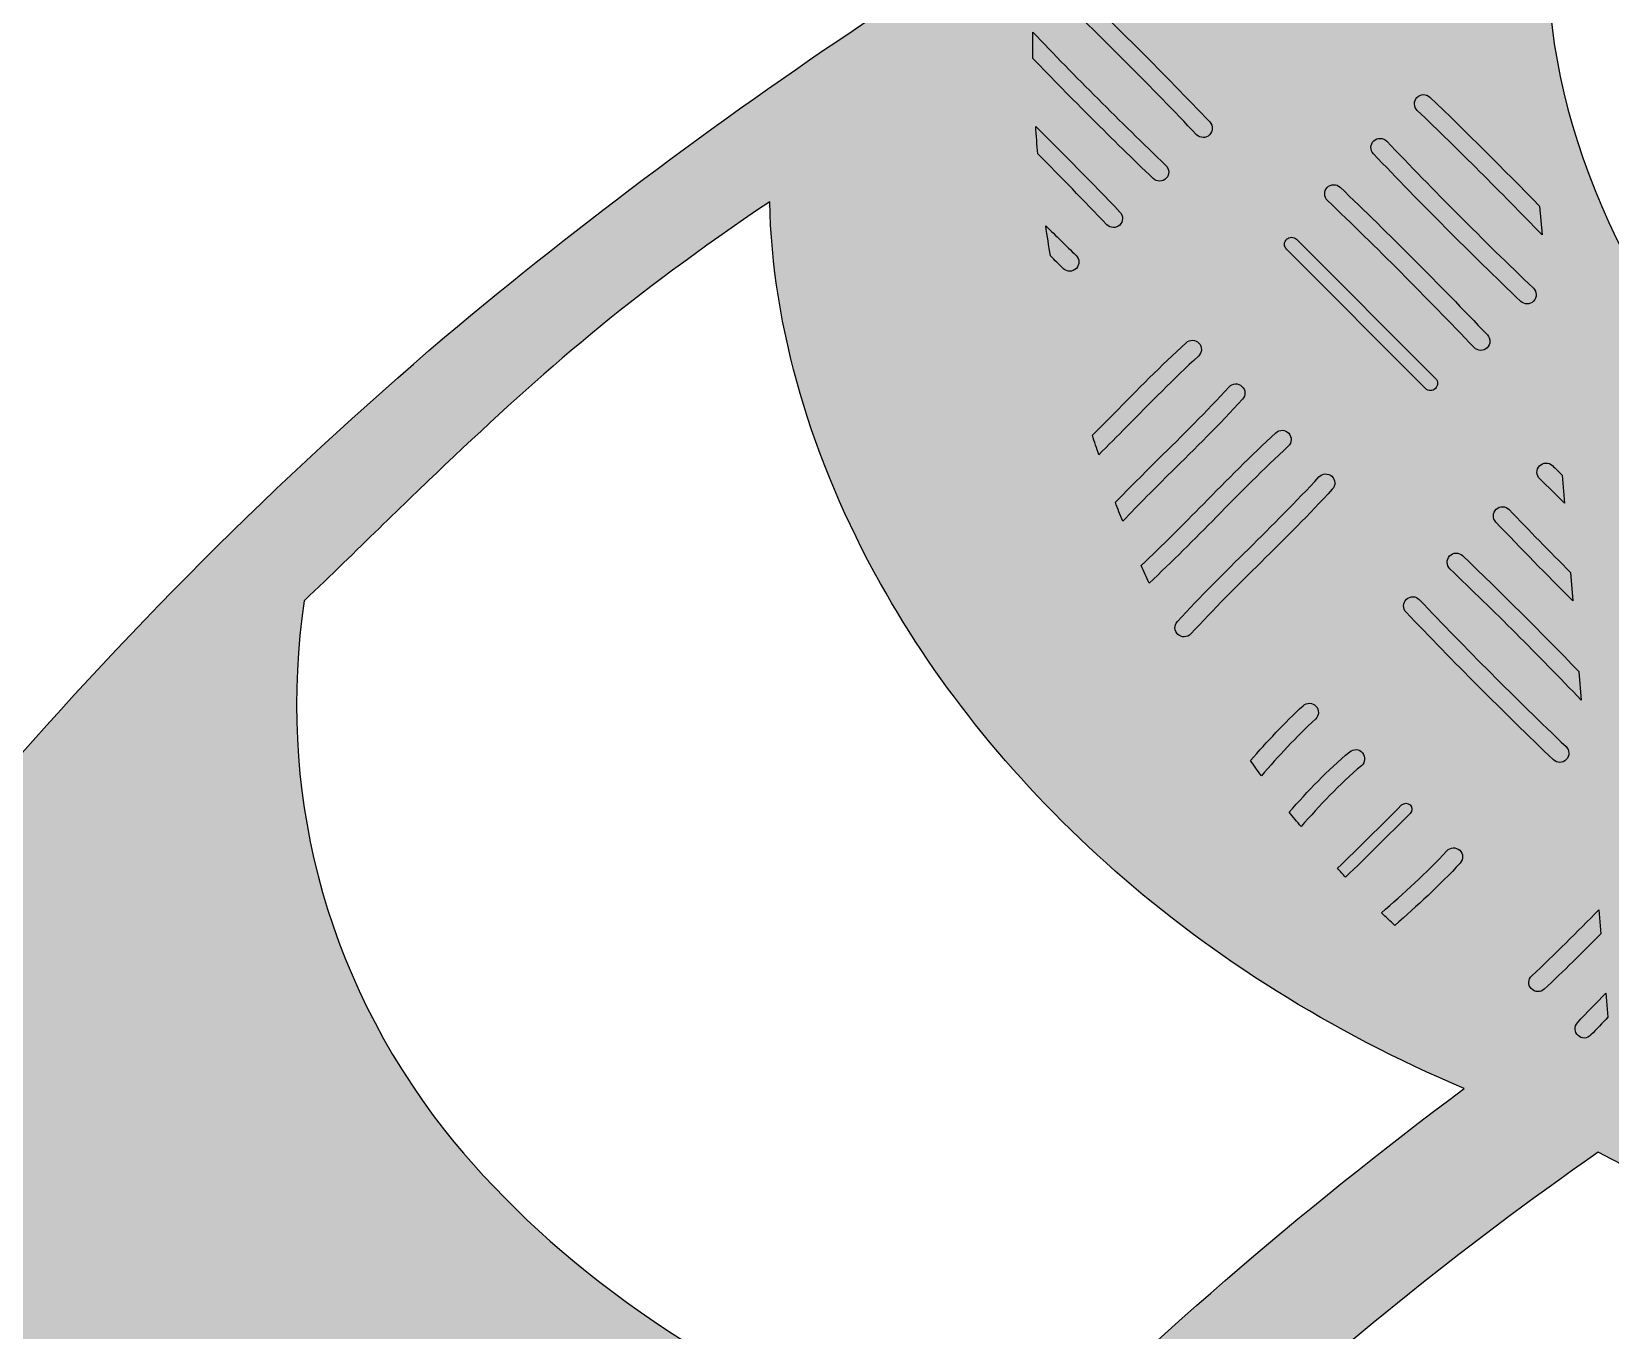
# Model space of a CAD drawing. Extents: x 4 to 307, y 9 to 217.
# Drawn here: x 60.13 to 76.41, y 56.41 to 69.8 of the extents above; entities that cross this region are included whole.
import ezdxf

# ---------------------------------------------------------------- set-up
doc = ezdxf.new("R2010")
doc.units = 0
doc.header["$MEASUREMENT"] = 0
doc.layers.add('EBENE_1', color=7, linetype='CONTINUOUS')

# ---------------------------------------------------------------- blocks, each defined once
blk = doc.blocks.new('BLOCK_29')
at = {"layer": 'EBENE_1'}
h = blk.add_hatch(color=7, dxfattribs=at)
h.dxf.hatch_style = 2
edge = h.paths.add_edge_path()
edge.add_spline(control_points=[(72.144, 68.738), (72.162, 68.719), (72.187, 68.709), (72.212, 68.709), (72.235, 68.709), (72.259, 68.718), (72.277, 68.735), (72.314, 68.771), (72.316, 68.831), (72.28, 68.869), (71.807, 69.366), (71.324, 69.85), (70.845, 70.307), (70.808, 70.342), (70.748, 70.342), (70.712, 70.303), (70.676, 70.266), (70.678, 70.206), (70.715, 70.17), (71.192, 69.716), (71.672, 69.234), (72.144, 68.738)], knot_values=[0, 0, 0, 0, 1, 1, 1, 2, 2, 2, 3, 3, 3, 4, 4, 4, 5, 5, 5, 6, 6, 6, 7, 7, 7, 7], degree=3, periodic=1)
h = blk.add_hatch(color=7, dxfattribs=at)
h.dxf.hatch_style = 2
edge = h.paths.add_edge_path()
edge.add_spline(control_points=[(71.698, 68.285), (71.716, 68.268), (71.739, 68.259), (71.763, 68.259), (71.788, 68.259), (71.812, 68.269), (71.831, 68.288), (71.867, 68.326), (71.865, 68.385), (71.828, 68.421), (71.353, 68.875), (70.893, 69.337), (70.455, 69.796), (70.455, 69.705), (70.455, 69.615), (70.456, 69.525), (70.855, 69.11), (71.269, 68.694), (71.698, 68.285)], knot_values=[0, 0, 0, 0, 1, 1, 1, 2, 2, 2, 3, 3, 3, 4, 4, 4, 5, 5, 5, 6, 6, 6, 6], degree=3, periodic=1)
h = blk.add_hatch(color=7, dxfattribs=at)
h.dxf.hatch_style = 2
edge = h.paths.add_edge_path()
edge.add_spline(control_points=[(74.551, 69.125), (74.513, 69.16), (74.453, 69.16), (74.417, 69.122), (74.381, 69.084), (74.383, 69.025), (74.42, 68.988), (74.847, 68.581), (75.278, 68.147), (75.707, 67.704), (75.707, 67.704), (75.682, 68), (75.682, 68), (75.304, 68.386), (74.926, 68.766), (74.551, 69.125)], knot_values=[0, 0, 0, 0, 1, 1, 1, 2, 2, 2, 3, 3, 3, 4, 4, 4, 5, 5, 5, 5], degree=3, periodic=1)
h = blk.add_hatch(color=7, dxfattribs=at)
h.dxf.hatch_style = 2
edge = h.paths.add_edge_path()
edge.add_spline(control_points=[(71.286, 67.781), (71.309, 67.781), (71.332, 67.789), (71.351, 67.806), (71.388, 67.843), (71.39, 67.902), (71.354, 67.94), (71.066, 68.243), (70.775, 68.536), (70.485, 68.824), (70.491, 68.729), (70.499, 68.634), (70.507, 68.54), (70.744, 68.301), (70.982, 68.058), (71.217, 67.81), (71.236, 67.79), (71.261, 67.781), (71.286, 67.781)], knot_values=[0, 0, 0, 0, 1, 1, 1, 2, 2, 2, 3, 3, 3, 4, 4, 4, 5, 5, 5, 6, 6, 6, 6], degree=3, periodic=1)
h = blk.add_hatch(color=7, dxfattribs=at)
h.dxf.hatch_style = 2
edge = h.paths.add_edge_path()
edge.add_spline(control_points=[(75.487, 67.019), (75.505, 67.002), (75.529, 66.993), (75.552, 66.993), (75.577, 66.993), (75.601, 67.002), (75.62, 67.022), (75.656, 67.06), (75.655, 67.119), (75.617, 67.155), (75.095, 67.655), (74.587, 68.165), (74.105, 68.671), (74.069, 68.709), (74.009, 68.71), (73.971, 68.675), (73.934, 68.639), (73.932, 68.579), (73.968, 68.541), (74.452, 68.033), (74.963, 67.521), (75.487, 67.019)], knot_values=[0, 0, 0, 0, 1, 1, 1, 2, 2, 2, 3, 3, 3, 4, 4, 4, 5, 5, 5, 6, 6, 6, 7, 7, 7, 7], degree=3, periodic=1)
h = blk.add_hatch(color=7, dxfattribs=at)
h.dxf.hatch_style = 2
edge = h.paths.add_edge_path()
edge.add_spline(control_points=[(75.075, 66.514), (75.098, 66.514), (75.122, 66.523), (75.14, 66.54), (75.178, 66.576), (75.179, 66.636), (75.143, 66.673), (74.642, 67.199), (74.131, 67.712), (73.624, 68.196), (73.587, 68.232), (73.527, 68.231), (73.491, 68.193), (73.455, 68.156), (73.457, 68.096), (73.494, 68.06), (73.999, 67.577), (74.508, 67.067), (75.007, 66.543), (75.025, 66.524), (75.05, 66.514), (75.075, 66.514)], knot_values=[0, 0, 0, 0, 1, 1, 1, 2, 2, 2, 3, 3, 3, 4, 4, 4, 5, 5, 5, 6, 6, 6, 7, 7, 7, 7], degree=3, periodic=1)
h = blk.add_hatch(color=7, dxfattribs=at)
h.dxf.hatch_style = 2
edge = h.paths.add_edge_path()
edge.add_spline(control_points=[(70.589, 67.798), (70.603, 67.695), (70.62, 67.591), (70.637, 67.488), (70.682, 67.445), (70.726, 67.4), (70.771, 67.356), (70.79, 67.339), (70.813, 67.33), (70.836, 67.33), (70.861, 67.33), (70.886, 67.34), (70.904, 67.359), (70.94, 67.397), (70.939, 67.457), (70.901, 67.493), (70.796, 67.594), (70.694, 67.697), (70.589, 67.798)], knot_values=[0, 0, 0, 0, 1, 1, 1, 2, 2, 2, 3, 3, 3, 4, 4, 4, 5, 5, 5, 6, 6, 6, 6], degree=3, periodic=1)
h = blk.add_hatch(color=7, dxfattribs=at)
h.dxf.hatch_style = 2
edge = h.paths.add_edge_path()
edge.add_spline(control_points=[(74.504, 66.121), (74.518, 66.106), (74.537, 66.099), (74.556, 66.099), (74.574, 66.099), (74.593, 66.106), (74.607, 66.12), (74.636, 66.149), (74.636, 66.195), (74.608, 66.224), (74.608, 66.224), (73.176, 67.659), (73.176, 67.659), (73.147, 67.688), (73.101, 67.688), (73.072, 67.659), (73.044, 67.631), (73.044, 67.584), (73.072, 67.556), (73.072, 67.556), (74.504, 66.121), (74.504, 66.121)], knot_values=[0, 0, 0, 0, 1, 1, 1, 2, 2, 2, 3, 3, 3, 4, 4, 4, 5, 5, 5, 6, 6, 6, 7, 7, 7, 7], degree=3, periodic=1)
h = blk.add_hatch(color=7, dxfattribs=at)
h.dxf.hatch_style = 2
edge = h.paths.add_edge_path()
edge.add_spline(control_points=[(72.163, 66.455), (72.201, 66.49), (72.204, 66.55), (72.169, 66.588), (72.133, 66.626), (72.074, 66.629), (72.036, 66.593), (71.779, 66.357), (71.53, 66.104), (71.289, 65.859), (71.217, 65.786), (71.143, 65.712), (71.07, 65.638), (71.091, 65.571), (71.114, 65.504), (71.136, 65.437), (71.232, 65.534), (71.329, 65.631), (71.423, 65.727), (71.662, 65.97), (71.91, 66.222), (72.163, 66.455)], knot_values=[0, 0, 0, 0, 1, 1, 1, 2, 2, 2, 3, 3, 3, 4, 4, 4, 5, 5, 5, 6, 6, 6, 7, 7, 7, 7], degree=3, periodic=1)
h = blk.add_hatch(color=7, dxfattribs=at)
h.dxf.hatch_style = 2
edge = h.paths.add_edge_path()
edge.add_spline(control_points=[(72.618, 66.01), (72.653, 66.048), (72.651, 66.108), (72.612, 66.143), (72.574, 66.179), (72.514, 66.176), (72.479, 66.138), (72.246, 65.883), (71.995, 65.634), (71.752, 65.394), (71.604, 65.248), (71.455, 65.099), (71.307, 64.947), (71.331, 64.882), (71.356, 64.817), (71.382, 64.753), (71.548, 64.925), (71.717, 65.095), (71.884, 65.26), (72.129, 65.502), (72.382, 65.752), (72.618, 66.01)], knot_values=[0, 0, 0, 0, 1, 1, 1, 2, 2, 2, 3, 3, 3, 4, 4, 4, 5, 5, 5, 6, 6, 6, 7, 7, 7, 7], degree=3, periodic=1)
h = blk.add_hatch(color=7, dxfattribs=at)
h.dxf.hatch_style = 2
edge = h.paths.add_edge_path()
edge.add_spline(control_points=[(73.09, 65.526), (73.128, 65.562), (73.13, 65.621), (73.095, 65.659), (73.06, 65.697), (73, 65.7), (72.962, 65.665), (72.705, 65.428), (72.456, 65.175), (72.214, 64.929), (72.007, 64.718), (71.791, 64.502), (71.572, 64.295), (71.599, 64.234), (71.626, 64.173), (71.654, 64.113), (71.892, 64.335), (72.124, 64.569), (72.349, 64.797), (72.588, 65.041), (72.836, 65.293), (73.09, 65.526)], knot_values=[0, 0, 0, 0, 1, 1, 1, 2, 2, 2, 3, 3, 3, 4, 4, 4, 5, 5, 5, 6, 6, 6, 7, 7, 7, 7], degree=3, periodic=1)
h = blk.add_hatch(color=7, dxfattribs=at)
h.dxf.hatch_style = 2
edge = h.paths.add_edge_path()
edge.add_spline(control_points=[(75.814, 65.326), (75.776, 65.362), (75.716, 65.36), (75.681, 65.323), (75.645, 65.285), (75.646, 65.226), (75.683, 65.19), (75.768, 65.109), (75.854, 65.022), (75.939, 64.939), (75.939, 64.939), (75.915, 65.226), (75.915, 65.226), (75.882, 65.259), (75.847, 65.294), (75.814, 65.326)], knot_values=[0, 0, 0, 0, 1, 1, 1, 2, 2, 2, 3, 3, 3, 4, 4, 4, 5, 5, 5, 5], degree=3, periodic=1)
h = blk.add_hatch(color=7, dxfattribs=at)
h.dxf.hatch_style = 2
edge = h.paths.add_edge_path()
edge.add_spline(control_points=[(73.544, 65.082), (73.58, 65.12), (73.577, 65.18), (73.539, 65.215), (73.5, 65.25), (73.441, 65.247), (73.406, 65.209), (73.172, 64.954), (72.921, 64.706), (72.678, 64.465), (72.434, 64.224), (72.182, 63.975), (71.946, 63.717), (71.911, 63.679), (71.913, 63.62), (71.952, 63.584), (71.97, 63.568), (71.993, 63.56), (72.015, 63.56), (72.041, 63.56), (72.066, 63.57), (72.085, 63.59), (72.317, 63.844), (72.568, 64.092), (72.81, 64.331), (73.055, 64.574), (73.308, 64.824), (73.544, 65.082)], knot_values=[0, 0, 0, 0, 1, 1, 1, 2, 2, 2, 3, 3, 3, 4, 4, 4, 5, 5, 5, 6, 6, 6, 7, 7, 7, 8, 8, 8, 9, 9, 9, 9], degree=3, periodic=1)
h = blk.add_hatch(color=7, dxfattribs=at)
h.dxf.hatch_style = 2
edge = h.paths.add_edge_path()
edge.add_spline(control_points=[(76.024, 63.931), (76.024, 63.931), (76, 64.224), (76, 64.224), (75.785, 64.44), (75.573, 64.657), (75.368, 64.872), (75.332, 64.91), (75.272, 64.911), (75.235, 64.876), (75.197, 64.84), (75.195, 64.78), (75.231, 64.743), (75.488, 64.473), (75.753, 64.202), (76.024, 63.931)], knot_values=[0, 0, 0, 0, 1, 1, 1, 2, 2, 2, 3, 3, 3, 4, 4, 4, 5, 5, 5, 5], degree=3, periodic=1)
h = blk.add_hatch(color=7, dxfattribs=at)
h.dxf.hatch_style = 2
edge = h.paths.add_edge_path()
edge.add_spline(control_points=[(76.11, 62.908), (76.11, 62.908), (76.086, 63.203), (76.086, 63.203), (75.689, 63.612), (75.288, 64.014), (74.887, 64.397), (74.85, 64.433), (74.79, 64.432), (74.754, 64.394), (74.718, 64.356), (74.72, 64.297), (74.757, 64.261), (75.21, 63.828), (75.664, 63.373), (76.11, 62.908)], knot_values=[0, 0, 0, 0, 1, 1, 1, 2, 2, 2, 3, 3, 3, 4, 4, 4, 5, 5, 5, 5], degree=3, periodic=1)
h = blk.add_hatch(color=7, dxfattribs=at)
h.dxf.hatch_style = 2
edge = h.paths.add_edge_path()
edge.add_spline(control_points=[(75.889, 62.265), (75.914, 62.265), (75.938, 62.275), (75.957, 62.294), (75.993, 62.332), (75.992, 62.391), (75.954, 62.428), (75.43, 62.929), (74.921, 63.439), (74.441, 63.944), (74.406, 63.982), (74.346, 63.983), (74.308, 63.947), (74.271, 63.911), (74.269, 63.852), (74.305, 63.814), (74.787, 63.307), (75.298, 62.795), (75.824, 62.291), (75.842, 62.274), (75.866, 62.265), (75.889, 62.265)], knot_values=[0, 0, 0, 0, 1, 1, 1, 2, 2, 2, 3, 3, 3, 4, 4, 4, 5, 5, 5, 6, 6, 6, 7, 7, 7, 7], degree=3, periodic=1)
h = blk.add_hatch(color=7, dxfattribs=at)
h.dxf.hatch_style = 2
edge = h.paths.add_edge_path()
edge.add_spline(control_points=[(73.375, 62.845), (73.34, 62.883), (73.281, 62.885), (73.243, 62.85), (73.048, 62.67), (72.872, 62.478), (72.701, 62.285), (72.738, 62.233), (72.774, 62.179), (72.812, 62.128), (72.989, 62.327), (73.17, 62.527), (73.37, 62.712), (73.408, 62.748), (73.411, 62.807), (73.375, 62.845)], knot_values=[0, 0, 0, 0, 1, 1, 1, 2, 2, 2, 3, 3, 3, 4, 4, 4, 5, 5, 5, 5], degree=3, periodic=1)
h = blk.add_hatch(color=7, dxfattribs=at)
h.dxf.hatch_style = 2
edge = h.paths.add_edge_path()
edge.add_spline(control_points=[(73.856, 62.363), (73.822, 62.403), (73.763, 62.408), (73.723, 62.375), (73.493, 62.182), (73.291, 61.968), (73.099, 61.752), (73.139, 61.702), (73.181, 61.653), (73.222, 61.603), (73.415, 61.822), (73.615, 62.039), (73.844, 62.231), (73.884, 62.265), (73.889, 62.324), (73.856, 62.363)], knot_values=[0, 0, 0, 0, 1, 1, 1, 2, 2, 2, 3, 3, 3, 4, 4, 4, 5, 5, 5, 5], degree=3, periodic=1)
h = blk.add_hatch(color=7, dxfattribs=at)
h.dxf.hatch_style = 2
edge = h.paths.add_edge_path()
edge.add_spline(control_points=[(74.346, 61.826), (74.322, 61.85), (74.284, 61.85), (74.259, 61.826), (74.038, 61.604), (73.818, 61.387), (73.598, 61.173), (73.626, 61.143), (73.653, 61.112), (73.681, 61.082), (73.903, 61.297), (74.124, 61.516), (74.347, 61.739), (74.371, 61.763), (74.371, 61.802), (74.346, 61.826)], knot_values=[0, 0, 0, 0, 1, 1, 1, 2, 2, 2, 3, 3, 3, 4, 4, 4, 5, 5, 5, 5], degree=3, periodic=1)
h = blk.add_hatch(color=7, dxfattribs=at)
h.dxf.hatch_style = 2
edge = h.paths.add_edge_path()
edge.add_spline(control_points=[(74.725, 61.353), (74.512, 61.122), (74.28, 60.914), (74.051, 60.713), (74.096, 60.67), (74.142, 60.626), (74.188, 60.584), (74.417, 60.785), (74.648, 60.993), (74.863, 61.227), (74.898, 61.265), (74.896, 61.324), (74.858, 61.359), (74.82, 61.394), (74.76, 61.392), (74.725, 61.353)], knot_values=[0, 0, 0, 0, 1, 1, 1, 2, 2, 2, 3, 3, 3, 4, 4, 4, 5, 5, 5, 5], degree=3, periodic=1)
h = blk.add_hatch(color=7, dxfattribs=at)
h.dxf.hatch_style = 2
edge = h.paths.add_edge_path()
edge.add_spline(control_points=[(76.293, 60.745), (76.068, 60.517), (75.837, 60.283), (75.601, 60.065), (75.562, 60.03), (75.56, 59.97), (75.595, 59.932), (75.614, 59.912), (75.639, 59.901), (75.664, 59.901), (75.687, 59.901), (75.71, 59.91), (75.728, 59.926), (75.929, 60.111), (76.123, 60.305), (76.313, 60.498), (76.313, 60.498), (76.293, 60.745), (76.293, 60.745)], knot_values=[0, 0, 0, 0, 1, 1, 1, 2, 2, 2, 3, 3, 3, 4, 4, 4, 5, 5, 5, 6, 6, 6, 6], degree=3, periodic=1)
h = blk.add_hatch(color=7, dxfattribs=at)
h.dxf.hatch_style = 2
edge = h.paths.add_edge_path()
edge.add_spline(control_points=[(76.072, 59.581), (76.037, 59.542), (76.04, 59.483), (76.078, 59.448), (76.096, 59.431), (76.119, 59.423), (76.141, 59.423), (76.167, 59.423), (76.192, 59.433), (76.211, 59.454), (76.268, 59.515), (76.328, 59.576), (76.386, 59.637), (76.386, 59.637), (76.365, 59.887), (76.365, 59.887), (76.266, 59.786), (76.167, 59.685), (76.072, 59.581)], knot_values=[0, 0, 0, 0, 1, 1, 1, 2, 2, 2, 3, 3, 3, 4, 4, 4, 5, 5, 5, 6, 6, 6, 6], degree=3, periodic=1)
for points, knots in [([(72.144, 68.738), (72.162, 68.719), (72.187, 68.709), (72.212, 68.709), (72.235, 68.709), (72.259, 68.718), (72.277, 68.735), (72.314, 68.771), (72.316, 68.831), (72.28, 68.869), (71.807, 69.366), (71.324, 69.85), (70.845, 70.307), (70.808, 70.342), (70.748, 70.342), (70.712, 70.303), (70.676, 70.266), (70.678, 70.206), (70.715, 70.17), (71.192, 69.716), (71.672, 69.234), (72.144, 68.738)], [0, 0, 0, 0, 1, 1, 1, 2, 2, 2, 3, 3, 3, 4, 4, 4, 5, 5, 5, 6, 6, 6, 7, 7, 7, 7]), ([(71.698, 68.285), (71.716, 68.268), (71.739, 68.259), (71.763, 68.259), (71.788, 68.259), (71.812, 68.269), (71.831, 68.288), (71.867, 68.326), (71.865, 68.385), (71.828, 68.421), (71.353, 68.875), (70.893, 69.337), (70.455, 69.796), (70.455, 69.705), (70.455, 69.615), (70.456, 69.525), (70.855, 69.11), (71.269, 68.694), (71.698, 68.285)], [0, 0, 0, 0, 1, 1, 1, 2, 2, 2, 3, 3, 3, 4, 4, 4, 5, 5, 5, 6, 6, 6, 6]), ([(74.551, 69.125), (74.513, 69.16), (74.453, 69.16), (74.417, 69.122), (74.381, 69.084), (74.383, 69.025), (74.42, 68.988), (74.847, 68.581), (75.278, 68.147), (75.707, 67.704), (75.707, 67.704), (75.682, 68), (75.682, 68), (75.304, 68.386), (74.926, 68.766), (74.551, 69.125)], [0, 0, 0, 0, 1, 1, 1, 2, 2, 2, 3, 3, 3, 4, 4, 4, 5, 5, 5, 5]), ([(71.286, 67.781), (71.309, 67.781), (71.332, 67.789), (71.351, 67.806), (71.388, 67.843), (71.39, 67.902), (71.354, 67.94), (71.066, 68.243), (70.775, 68.536), (70.485, 68.824), (70.491, 68.729), (70.499, 68.634), (70.507, 68.54), (70.744, 68.301), (70.982, 68.058), (71.217, 67.81), (71.236, 67.79), (71.261, 67.781), (71.286, 67.781)], [0, 0, 0, 0, 1, 1, 1, 2, 2, 2, 3, 3, 3, 4, 4, 4, 5, 5, 5, 6, 6, 6, 6]), ([(75.487, 67.019), (75.505, 67.002), (75.529, 66.993), (75.552, 66.993), (75.577, 66.993), (75.601, 67.002), (75.62, 67.022), (75.656, 67.06), (75.655, 67.119), (75.617, 67.155), (75.095, 67.655), (74.587, 68.165), (74.105, 68.671), (74.069, 68.709), (74.009, 68.71), (73.971, 68.675), (73.934, 68.639), (73.932, 68.579), (73.968, 68.541), (74.452, 68.033), (74.963, 67.521), (75.487, 67.019)], [0, 0, 0, 0, 1, 1, 1, 2, 2, 2, 3, 3, 3, 4, 4, 4, 5, 5, 5, 6, 6, 6, 7, 7, 7, 7]), ([(75.075, 66.514), (75.098, 66.514), (75.122, 66.523), (75.14, 66.54), (75.178, 66.576), (75.179, 66.636), (75.143, 66.673), (74.642, 67.199), (74.131, 67.712), (73.624, 68.196), (73.587, 68.232), (73.527, 68.231), (73.491, 68.193), (73.455, 68.156), (73.457, 68.096), (73.494, 68.06), (73.999, 67.577), (74.508, 67.067), (75.007, 66.543), (75.025, 66.524), (75.05, 66.514), (75.075, 66.514)], [0, 0, 0, 0, 1, 1, 1, 2, 2, 2, 3, 3, 3, 4, 4, 4, 5, 5, 5, 6, 6, 6, 7, 7, 7, 7]), ([(70.589, 67.798), (70.603, 67.695), (70.62, 67.591), (70.637, 67.488), (70.682, 67.445), (70.726, 67.4), (70.771, 67.356), (70.79, 67.339), (70.813, 67.33), (70.836, 67.33), (70.861, 67.33), (70.886, 67.34), (70.904, 67.359), (70.94, 67.397), (70.939, 67.457), (70.901, 67.493), (70.796, 67.594), (70.694, 67.697), (70.589, 67.798)], [0, 0, 0, 0, 1, 1, 1, 2, 2, 2, 3, 3, 3, 4, 4, 4, 5, 5, 5, 6, 6, 6, 6]), ([(74.504, 66.121), (74.518, 66.106), (74.537, 66.099), (74.556, 66.099), (74.574, 66.099), (74.593, 66.106), (74.607, 66.12), (74.636, 66.149), (74.636, 66.195), (74.608, 66.224), (74.608, 66.224), (73.176, 67.659), (73.176, 67.659), (73.147, 67.688), (73.101, 67.688), (73.072, 67.659), (73.044, 67.631), (73.044, 67.584), (73.072, 67.556), (73.072, 67.556), (74.504, 66.121), (74.504, 66.121)], [0, 0, 0, 0, 1, 1, 1, 2, 2, 2, 3, 3, 3, 4, 4, 4, 5, 5, 5, 6, 6, 6, 7, 7, 7, 7]), ([(72.163, 66.455), (72.201, 66.49), (72.204, 66.55), (72.169, 66.588), (72.133, 66.626), (72.074, 66.629), (72.036, 66.593), (71.779, 66.357), (71.53, 66.104), (71.289, 65.859), (71.217, 65.786), (71.143, 65.712), (71.07, 65.638), (71.091, 65.571), (71.114, 65.504), (71.136, 65.437), (71.232, 65.534), (71.329, 65.631), (71.423, 65.727), (71.662, 65.97), (71.91, 66.222), (72.163, 66.455)], [0, 0, 0, 0, 1, 1, 1, 2, 2, 2, 3, 3, 3, 4, 4, 4, 5, 5, 5, 6, 6, 6, 7, 7, 7, 7]), ([(72.618, 66.01), (72.653, 66.048), (72.651, 66.108), (72.612, 66.143), (72.574, 66.179), (72.514, 66.176), (72.479, 66.138), (72.246, 65.883), (71.995, 65.634), (71.752, 65.394), (71.604, 65.248), (71.455, 65.099), (71.307, 64.947), (71.331, 64.882), (71.356, 64.817), (71.382, 64.753), (71.548, 64.925), (71.717, 65.095), (71.884, 65.26), (72.129, 65.502), (72.382, 65.752), (72.618, 66.01)], [0, 0, 0, 0, 1, 1, 1, 2, 2, 2, 3, 3, 3, 4, 4, 4, 5, 5, 5, 6, 6, 6, 7, 7, 7, 7]), ([(73.09, 65.526), (73.128, 65.562), (73.13, 65.621), (73.095, 65.659), (73.06, 65.697), (73, 65.7), (72.962, 65.665), (72.705, 65.428), (72.456, 65.175), (72.214, 64.929), (72.007, 64.718), (71.791, 64.502), (71.572, 64.295), (71.599, 64.234), (71.626, 64.173), (71.654, 64.113), (71.892, 64.335), (72.124, 64.569), (72.349, 64.797), (72.588, 65.041), (72.836, 65.293), (73.09, 65.526)], [0, 0, 0, 0, 1, 1, 1, 2, 2, 2, 3, 3, 3, 4, 4, 4, 5, 5, 5, 6, 6, 6, 7, 7, 7, 7]), ([(75.814, 65.326), (75.776, 65.362), (75.716, 65.36), (75.681, 65.323), (75.645, 65.285), (75.646, 65.226), (75.683, 65.19), (75.768, 65.109), (75.854, 65.022), (75.939, 64.939), (75.939, 64.939), (75.915, 65.226), (75.915, 65.226), (75.882, 65.259), (75.847, 65.294), (75.814, 65.326)], [0, 0, 0, 0, 1, 1, 1, 2, 2, 2, 3, 3, 3, 4, 4, 4, 5, 5, 5, 5]), ([(73.544, 65.082), (73.58, 65.12), (73.577, 65.18), (73.539, 65.215), (73.5, 65.25), (73.441, 65.247), (73.406, 65.209), (73.172, 64.954), (72.921, 64.706), (72.678, 64.465), (72.434, 64.224), (72.182, 63.975), (71.946, 63.717), (71.911, 63.679), (71.913, 63.62), (71.952, 63.584), (71.97, 63.568), (71.993, 63.56), (72.015, 63.56), (72.041, 63.56), (72.066, 63.57), (72.085, 63.59), (72.317, 63.844), (72.568, 64.092), (72.81, 64.331), (73.055, 64.574), (73.308, 64.824), (73.544, 65.082)], [0, 0, 0, 0, 1, 1, 1, 2, 2, 2, 3, 3, 3, 4, 4, 4, 5, 5, 5, 6, 6, 6, 7, 7, 7, 8, 8, 8, 9, 9, 9, 9]), ([(76.024, 63.931), (76.024, 63.931), (76, 64.224), (76, 64.224), (75.785, 64.44), (75.573, 64.657), (75.368, 64.872), (75.332, 64.91), (75.272, 64.911), (75.235, 64.876), (75.197, 64.84), (75.195, 64.78), (75.231, 64.743), (75.488, 64.473), (75.753, 64.202), (76.024, 63.931)], [0, 0, 0, 0, 1, 1, 1, 2, 2, 2, 3, 3, 3, 4, 4, 4, 5, 5, 5, 5]), ([(76.11, 62.908), (76.11, 62.908), (76.086, 63.203), (76.086, 63.203), (75.689, 63.612), (75.288, 64.014), (74.887, 64.397), (74.85, 64.433), (74.79, 64.432), (74.754, 64.394), (74.718, 64.356), (74.72, 64.297), (74.757, 64.261), (75.21, 63.828), (75.664, 63.373), (76.11, 62.908)], [0, 0, 0, 0, 1, 1, 1, 2, 2, 2, 3, 3, 3, 4, 4, 4, 5, 5, 5, 5]), ([(75.889, 62.265), (75.914, 62.265), (75.938, 62.275), (75.957, 62.294), (75.993, 62.332), (75.992, 62.391), (75.954, 62.428), (75.43, 62.929), (74.921, 63.439), (74.441, 63.944), (74.406, 63.982), (74.346, 63.983), (74.308, 63.947), (74.271, 63.911), (74.269, 63.852), (74.305, 63.814), (74.787, 63.307), (75.298, 62.795), (75.824, 62.291), (75.842, 62.274), (75.866, 62.265), (75.889, 62.265)], [0, 0, 0, 0, 1, 1, 1, 2, 2, 2, 3, 3, 3, 4, 4, 4, 5, 5, 5, 6, 6, 6, 7, 7, 7, 7]), ([(73.375, 62.845), (73.34, 62.883), (73.281, 62.885), (73.243, 62.85), (73.048, 62.67), (72.872, 62.478), (72.701, 62.285), (72.738, 62.233), (72.774, 62.179), (72.812, 62.128), (72.989, 62.327), (73.17, 62.527), (73.37, 62.712), (73.408, 62.748), (73.411, 62.807), (73.375, 62.845)], [0, 0, 0, 0, 1, 1, 1, 2, 2, 2, 3, 3, 3, 4, 4, 4, 5, 5, 5, 5]), ([(73.856, 62.363), (73.822, 62.403), (73.763, 62.408), (73.723, 62.375), (73.493, 62.182), (73.291, 61.968), (73.099, 61.752), (73.139, 61.702), (73.181, 61.653), (73.222, 61.603), (73.415, 61.822), (73.615, 62.039), (73.844, 62.231), (73.884, 62.265), (73.889, 62.324), (73.856, 62.363)], [0, 0, 0, 0, 1, 1, 1, 2, 2, 2, 3, 3, 3, 4, 4, 4, 5, 5, 5, 5]), ([(74.346, 61.826), (74.322, 61.85), (74.284, 61.85), (74.259, 61.826), (74.038, 61.604), (73.818, 61.387), (73.598, 61.173), (73.626, 61.143), (73.653, 61.112), (73.681, 61.082), (73.903, 61.297), (74.124, 61.516), (74.347, 61.739), (74.371, 61.763), (74.371, 61.802), (74.346, 61.826)], [0, 0, 0, 0, 1, 1, 1, 2, 2, 2, 3, 3, 3, 4, 4, 4, 5, 5, 5, 5]), ([(74.725, 61.353), (74.512, 61.122), (74.28, 60.914), (74.051, 60.713), (74.096, 60.67), (74.142, 60.626), (74.188, 60.584), (74.417, 60.785), (74.648, 60.993), (74.863, 61.227), (74.898, 61.265), (74.896, 61.324), (74.858, 61.359), (74.82, 61.394), (74.76, 61.392), (74.725, 61.353)], [0, 0, 0, 0, 1, 1, 1, 2, 2, 2, 3, 3, 3, 4, 4, 4, 5, 5, 5, 5]), ([(76.293, 60.745), (76.068, 60.517), (75.837, 60.283), (75.601, 60.065), (75.562, 60.03), (75.56, 59.97), (75.595, 59.932), (75.614, 59.912), (75.639, 59.901), (75.664, 59.901), (75.687, 59.901), (75.71, 59.91), (75.728, 59.926), (75.929, 60.111), (76.123, 60.305), (76.313, 60.498), (76.313, 60.498), (76.293, 60.745), (76.293, 60.745)], [0, 0, 0, 0, 1, 1, 1, 2, 2, 2, 3, 3, 3, 4, 4, 4, 5, 5, 5, 6, 6, 6, 6]), ([(76.072, 59.581), (76.037, 59.542), (76.04, 59.483), (76.078, 59.448), (76.096, 59.431), (76.119, 59.423), (76.141, 59.423), (76.167, 59.423), (76.192, 59.433), (76.211, 59.454), (76.268, 59.515), (76.328, 59.576), (76.386, 59.637), (76.386, 59.637), (76.365, 59.887), (76.365, 59.887), (76.266, 59.786), (76.167, 59.685), (76.072, 59.581)], [0, 0, 0, 0, 1, 1, 1, 2, 2, 2, 3, 3, 3, 4, 4, 4, 5, 5, 5, 6, 6, 6, 6])]:
    blk.add_open_spline(points, degree=3, knots=knots, dxfattribs=at)

msp = doc.modelspace()

# ---------------------------------------------------------------- hatches: boundary and pattern name
at = {"layer": 'EBENE_1'}
h = msp.add_hatch(color=7, dxfattribs=at)
h.dxf.hatch_style = 2
edge = h.paths.add_edge_path()
edge.add_spline(control_points=[(85.903, 77.114), (85.903, 77.114), (86.081, 78.029), (86.081, 78.029), (80.695, 76.191), (75.81, 74.101), (71.466, 71.582), (71.651, 73.87), (72.365, 75.822), (73.433, 76.83), (73.628, 77.014), (73.702, 77.293), (73.624, 77.549), (73.546, 77.805), (73.329, 77.995), (73.064, 78.039), (69.865, 78.571), (67.642, 80.061), (66.458, 82.468), (65.008, 85.415), (65.337, 89.683), (67.297, 93.342), (67.481, 93.686), (67.352, 94.113), (67.008, 94.297), (66.665, 94.48), (66.237, 94.352), (66.053, 94.008), (63.852, 89.899), (63.522, 85.239), (65.192, 81.845), (66.415, 79.359), (68.637, 77.663), (71.656, 76.893), (70.615, 75.348), (70.065, 73.114), (70.026, 70.718), (69.644, 70.48), (69.257, 70.247), (68.885, 70.002), (67.31, 68.961), (65.811, 67.844), (64.389, 66.65), (62.662, 65.176), (61.062, 63.576), (59.588, 61.849), (56.794, 58.522), (54.534, 54.661), (52.832, 50.14), (52.578, 49.479), (52.349, 48.819), (52.146, 48.158), (50.622, 43.206), (50.216, 38.608), (48.362, 35.103), (46.761, 32.029), (44.044, 29.794), (38.532, 28.854), (36.825, 28.57), (35.172, 28.393), (33.565, 28.3), (33.565, 28.3), (33.565, 29.838), (33.565, 29.838), (35.467, 29.958), (36.812, 31.186), (37.611, 32.204), (38.517, 33.391), (39.033, 34.722), (39.005, 35.791), (39.064, 35.786), (39.125, 35.784), (39.187, 35.784), (39.995, 35.784), (40.922, 36.161), (41.131, 36.882), (41.191, 37.092), (41.181, 37.214), (40.957, 37.341), (40.578, 37.522), (40.127, 37.453), (39.642, 37.143), (39.862, 37.631), (39.983, 38.211), (39.661, 38.67), (39.601, 38.73), (39.472, 38.737), (39.451, 38.719), (39.041, 38.622), (38.765, 38.283), (38.629, 37.713), (38.436, 38.148), (38.192, 38.387), (37.889, 38.44), (37.711, 38.476), (37.639, 38.453), (37.548, 38.332), (37.014, 37.646), (37.792, 36.644), (38.352, 36.137), (37.534, 35.715), (36.882, 35.515), (36.191, 35.47), (36.067, 35.465), (35.944, 35.462), (35.823, 35.462), (33.462, 35.462), (32.19, 36.497), (32.041, 38.54), (32.041, 38.54), (32.035, 38.602), (32.035, 38.602), (31.908, 39.905), (31.776, 41.252), (29.84, 41.716), (29.49, 41.8), (29.154, 41.843), (28.843, 41.843), (26.96, 41.843), (26.395, 40.31), (26.293, 39.973), (26.293, 39.973), (25.35, 39.605), (25.291, 39.576), (25.185, 39.524), (25.29, 39.365), (25.384, 39.318), (25.384, 39.318), (25.921, 39.028), (25.921, 39.028), (25.921, 39.028), (25.426, 38.685), (25.417, 38.644), (25.382, 38.595), (25.354, 38.504), (25.473, 38.386), (26.509, 37.572), (26.709, 37.131), (26.734, 35.609), (26.805, 32.89), (28.437, 30.948), (31.331, 30.134), (31.331, 30.134), (31.309, 28.221), (31.309, 28.221), (30.963, 28.217), (30.619, 28.216), (30.277, 28.219), (25.171, 28.296), (20.447, 29.235), (15.723, 30.531), (11.989, 31.572), (8.204, 32.817), (4.242, 34.061), (4.242, 34.061), (4.343, 18.593), (4.343, 18.593), (7.976, 17.221), (11.811, 16.053), (15.723, 15.164), (20.498, 14.097), (25.4, 13.437), (30.277, 13.309), (34.95, 13.157), (39.624, 13.487), (44.12, 14.376), (45.669, 14.681), (47.092, 15.037), (48.362, 15.443), (48.411, 15.458), (48.458, 15.475), (48.507, 15.491), (50.114, 13.686), (52.477, 12.652), (55.065, 12.652), (55.355, 12.652), (55.649, 12.665), (55.944, 12.691), (56.65, 12.754), (57.171, 13.378), (57.108, 14.084), (57.045, 14.79), (56.423, 15.311), (55.715, 15.249), (53.185, 15.023), (50.972, 16.072), (49.794, 18.055), (48.957, 19.465), (48.871, 21.059), (49.576, 22.116), (50.412, 23.371), (52.289, 23.86), (54.861, 23.494), (55.446, 23.411), (56.012, 23.737), (56.233, 24.286), (56.453, 24.834), (56.271, 25.462), (55.792, 25.807), (55.014, 26.366), (54.392, 28.616), (55.185, 30.867), (55.715, 32.371), (57.296, 34.856), (61.933, 34.608), (62.285, 34.589), (62.632, 34.717), (62.888, 34.962), (63.145, 35.206), (63.288, 35.546), (63.285, 35.901), (63.251, 40.122), (65.415, 44.01), (68.934, 46.049), (73.082, 48.452), (78.382, 48.014), (83.858, 44.815), (84.471, 44.457), (85.257, 44.664), (85.614, 45.275), (85.972, 45.888), (85.766, 46.674), (85.154, 47.032), (76.642, 52.004), (70.531, 49.943), (67.647, 48.271), (67.33, 48.087), (67.026, 47.888), (66.727, 47.681), (67.367, 48.911), (68.088, 50.069), (68.885, 51.156), (70.922, 53.927), (73.439, 56.256), (76.287, 58.246), (77.712, 57.471), (79.482, 56.954), (81.673, 56.954), (82.548, 56.954), (83.49, 57.037), (84.503, 57.218), (84.887, 57.286), (85.142, 57.652), (85.073, 58.036), (85.005, 58.42), (84.638, 58.676), (84.255, 58.607), (81.499, 58.114), (79.346, 58.441), (77.672, 59.166), (80.174, 60.764), (82.895, 62.131), (85.75, 63.322), (85.75, 63.322), (85.801, 64.846), (85.801, 64.846), (84.303, 64.262), (82.829, 63.602), (81.407, 62.891), (76.581, 65.557), (74.803, 69.596), (76.251, 72.974), (79.324, 74.32), (82.575, 76.2), (85.903, 77.114)], knot_values=[0, 0, 0, 0, 1, 1, 1, 2, 2, 2, 3, 3, 3, 4, 4, 4, 5, 5, 5, 6, 6, 6, 7, 7, 7, 8, 8, 8, 9, 9, 9, 10, 10, 10, 11, 11, 11, 12, 12, 12, 13, 13, 13, 14, 14, 14, 15, 15, 15, 16, 16, 16, 17, 17, 17, 18, 18, 18, 19, 19, 19, 20, 20, 20, 21, 21, 21, 22, 22, 22, 23, 23, 23, 24, 24, 24, 25, 25, 25, 26, 26, 26, 27, 27, 27, 28, 28, 28, 29, 29, 29, 30, 30, 30, 31, 31, 31, 32, 32, 32, 33, 33, 33, 34, 34, 34, 35, 35, 35, 36, 36, 36, 37, 37, 37, 38, 38, 38, 39, 39, 39, 40, 40, 40, 41, 41, 41, 42, 42, 42, 43, 43, 43, 44, 44, 44, 45, 45, 45, 46, 46, 46, 47, 47, 47, 48, 48, 48, 49, 49, 49, 50, 50, 50, 51, 51, 51, 52, 52, 52, 53, 53, 53, 54, 54, 54, 55, 55, 55, 56, 56, 56, 57, 57, 57, 58, 58, 58, 59, 59, 59, 60, 60, 60, 61, 61, 61, 62, 62, 62, 63, 63, 63, 64, 64, 64, 65, 65, 65, 66, 66, 66, 67, 67, 67, 68, 68, 68, 69, 69, 69, 70, 70, 70, 71, 71, 71, 72, 72, 72, 73, 73, 73, 74, 74, 74, 75, 75, 75, 76, 76, 76, 77, 77, 77, 78, 78, 78, 79, 79, 79, 80, 80, 80, 81, 81, 81, 82, 82, 82, 83, 83, 83, 84, 84, 84, 85, 85, 85, 86, 86, 86, 87, 87, 87, 88, 88, 88, 88], degree=3, periodic=1)
edge = h.paths.add_edge_path()
edge.add_spline(control_points=[(39.751, 36.733), (40.039, 36.938), (40.294, 37.042), (40.508, 37.042), (40.605, 37.042), (40.695, 37.021), (40.756, 36.996), (40.756, 36.996), (40.759, 36.985), (40.759, 36.985), (40.655, 36.67), (40.314, 36.467), (40.049, 36.353), (39.75, 36.234), (39.42, 36.172), (39.145, 36.191), (39.297, 36.358), (39.5, 36.559), (39.751, 36.733)], knot_values=[0, 0, 0, 0, 1, 1, 1, 2, 2, 2, 3, 3, 3, 4, 4, 4, 5, 5, 5, 6, 6, 6, 6], degree=3, periodic=1)
edge = h.paths.add_edge_path()
edge.add_spline(control_points=[(39.402, 38.29), (39.548, 37.923), (39.39, 37.384), (38.933, 36.684), (38.908, 37.222), (38.949, 38.055), (39.402, 38.29)], knot_values=[0, 0, 0, 0, 1, 1, 1, 2, 2, 2, 2], degree=3, periodic=1)
edge = h.paths.add_edge_path()
edge.add_spline(control_points=[(37.9, 37.403), (37.805, 37.591), (37.723, 37.851), (37.836, 38.053), (38.038, 37.975), (38.218, 37.722), (38.347, 37.336), (38.439, 37.059), (38.505, 36.765), (38.532, 36.52), (38.249, 36.786), (38.009, 37.119), (37.9, 37.403)], knot_values=[0, 0, 0, 0, 1, 1, 1, 2, 2, 2, 3, 3, 3, 4, 4, 4, 4], degree=3, periodic=1)
edge = h.paths.add_edge_path()
edge.add_spline(control_points=[(27.139, 35.612), (27.113, 37.051), (26.936, 37.795), (25.931, 38.533), (25.931, 38.533), (26.414, 38.89), (26.414, 38.89), (26.468, 38.927), (26.499, 38.983), (26.499, 39.047), (26.499, 39.12), (26.457, 39.195), (26.381, 39.245), (26.381, 39.245), (25.978, 39.455), (25.978, 39.455), (25.978, 39.455), (26.521, 39.642), (26.521, 39.642), (26.543, 39.65), (26.561, 39.665), (26.571, 39.686), (26.59, 39.724), (26.612, 39.774), (26.637, 39.834), (26.844, 40.313), (27.329, 41.435), (28.831, 41.435), (29.113, 41.435), (29.422, 41.395), (29.749, 41.316), (31.435, 40.925), (31.537, 39.696), (31.637, 38.5), (31.816, 36.262), (33.251, 35.079), (35.789, 35.079), (35.932, 35.079), (36.077, 35.083), (36.223, 35.091), (36.974, 35.113), (37.698, 35.333), (38.621, 35.819), (38.597, 34.811), (38.076, 33.474), (37.294, 32.439), (36.178, 30.994), (34.722, 30.23), (33.083, 30.23), (32.538, 30.23), (31.979, 30.317), (31.421, 30.488), (28.706, 31.347), (27.185, 33.167), (27.139, 35.612)], knot_values=[0, 0, 0, 0, 1, 1, 1, 2, 2, 2, 3, 3, 3, 4, 4, 4, 5, 5, 5, 6, 6, 6, 7, 7, 7, 8, 8, 8, 9, 9, 9, 10, 10, 10, 11, 11, 11, 12, 12, 12, 13, 13, 13, 14, 14, 14, 15, 15, 15, 16, 16, 16, 17, 17, 17, 18, 18, 18, 18], degree=3, periodic=1)
edge = h.paths.add_edge_path()
edge.add_spline(control_points=[(31.92, 29.932), (32.298, 29.833), (32.495, 29.788), (32.928, 29.783), (32.928, 29.783), (32.868, 28.265), (32.868, 28.265), (32.578, 28.253), (32.29, 28.242), (32.003, 28.235), (32.003, 28.235), (31.92, 29.932), (31.92, 29.932)], knot_values=[0, 0, 0, 0, 1, 1, 1, 2, 2, 2, 3, 3, 3, 4, 4, 4, 4], degree=3, periodic=1)
edge = h.paths.add_edge_path()
edge.add_spline(control_points=[(17.78, 16.256), (17.094, 16.408), (16.408, 16.561), (15.723, 16.713), (14.097, 17.094), (12.471, 17.526), (10.846, 18.009), (10.592, 23.215), (12.218, 28.296), (14.961, 29.489), (15.215, 29.413), (15.468, 29.337), (15.723, 29.286), (17.348, 28.854), (18.974, 28.499), (20.625, 28.194), (17.501, 26.365), (16.866, 20.625), (17.78, 16.256)], knot_values=[0, 0, 0, 0, 1, 1, 1, 2, 2, 2, 3, 3, 3, 4, 4, 4, 5, 5, 5, 6, 6, 6, 6], degree=3, periodic=1)
edge = h.paths.add_edge_path()
edge.add_spline(control_points=[(34.341, 14.757), (32.969, 14.732), (31.623, 14.732), (30.277, 14.783), (28.778, 14.808), (27.254, 14.91), (25.756, 15.062), (24.257, 19.507), (26.314, 25.426), (28.778, 27.331), (29.286, 27.331), (29.769, 27.305), (30.277, 27.305), (31.953, 27.305), (33.63, 27.381), (35.281, 27.534), (33.63, 25.628), (32.055, 19.736), (34.341, 14.757)], knot_values=[0, 0, 0, 0, 1, 1, 1, 2, 2, 2, 3, 3, 3, 4, 4, 4, 5, 5, 5, 6, 6, 6, 6], degree=3, periodic=1)
edge = h.paths.add_edge_path()
edge.add_spline(control_points=[(47.44, 23.541), (46.173, 21.642), (46.227, 19.046), (47.577, 16.761), (46.636, 16.414), (45.613, 16.118), (44.526, 15.901), (40.818, 20.015), (40.437, 26.848), (42.723, 28.956), (44.018, 29.413), (44.958, 30.099), (45.339, 30.353), (45.568, 29.083), (46.584, 27.051), (48.362, 25.248), (48.482, 25.124), (48.613, 25.006), (48.741, 24.885), (48.13, 24.439), (47.712, 23.95), (47.44, 23.541)], knot_values=[0, 0, 0, 0, 1, 1, 1, 2, 2, 2, 3, 3, 3, 4, 4, 4, 5, 5, 5, 6, 6, 6, 7, 7, 7, 7], degree=3, periodic=1)
edge = h.paths.add_edge_path()
edge.add_spline(control_points=[(52.763, 31.72), (52.689, 31.509), (52.625, 31.295), (52.568, 31.08), (52.427, 31.134), (52.281, 31.185), (52.146, 31.242), (50.571, 31.902), (49.403, 32.817), (48.895, 33.884), (49.809, 35.712), (50.571, 37.44), (50.927, 39.776), (51.308, 39.37), (51.714, 39.014), (52.146, 38.709), (54.078, 37.397), (56.542, 36.907), (59.372, 37.048), (54.909, 36.34), (53.287, 33.209), (52.763, 31.72)], knot_values=[0, 0, 0, 0, 1, 1, 1, 2, 2, 2, 3, 3, 3, 4, 4, 4, 5, 5, 5, 6, 6, 6, 7, 7, 7, 7], degree=3, periodic=1)
edge = h.paths.add_edge_path()
edge.add_spline(control_points=[(64.389, 46.253), (64.228, 45.851), (64.058, 45.449), (63.89, 45.046), (63.701, 44.812), (63.518, 44.573), (63.344, 44.327), (61.931, 44.198), (60.689, 44.176), (59.588, 44.272), (56.413, 44.552), (54.458, 45.822), (53.238, 48.362), (54.026, 51.028), (55.22, 53.696), (56.693, 56.134), (57.277, 54.508), (58.242, 52.984), (59.588, 51.79), (60.833, 50.698), (62.408, 49.86), (64.389, 49.428), (64.897, 49.301), (65.405, 49.225), (65.938, 49.175), (65.329, 48.234), (64.846, 47.269), (64.389, 46.253)], knot_values=[0, 0, 0, 0, 1, 1, 1, 2, 2, 2, 3, 3, 3, 4, 4, 4, 5, 5, 5, 6, 6, 6, 7, 7, 7, 8, 8, 8, 9, 9, 9, 9], degree=3, periodic=1)
edge = h.paths.add_edge_path()
edge.add_spline(control_points=[(70.18, 54.788), (69.723, 54.94), (69.291, 55.093), (68.885, 55.27), (66.878, 56.083), (65.405, 57.201), (64.389, 58.471), (63.119, 60.097), (62.662, 62.027), (62.941, 63.932), (63.5, 64.465), (63.957, 64.923), (64.389, 65.329), (65.405, 66.294), (66.269, 67.056), (67.742, 68.047), (67.767, 66.751), (68.174, 65.38), (68.885, 64.109), (70.079, 61.976), (72.136, 60.071), (74.905, 58.903), (73.203, 57.633), (71.603, 56.261), (70.18, 54.788)], knot_values=[0, 0, 0, 0, 1, 1, 1, 2, 2, 2, 3, 3, 3, 4, 4, 4, 5, 5, 5, 6, 6, 6, 7, 7, 7, 8, 8, 8, 8], degree=3, periodic=1)

# ---------------------------------------------------------------- linework, layer by layer
for points, knots in [([(6.248, 93.345), (6.248, 93.345), (20.244, 93.345), (20.244, 93.345), (20.244, 93.345), (20.244, 97.257), (20.244, 97.257), (20.244, 97.257), (30.251, 97.257), (30.251, 97.257), (30.251, 97.257), (30.251, 93.345), (30.251, 93.345), (30.251, 93.345), (60.249, 93.345), (60.249, 93.345), (60.249, 93.345), (60.249, 97.257), (60.249, 97.257), (60.249, 97.257), (70.231, 97.257), (70.231, 97.257), (70.231, 97.257), (70.231, 93.345), (70.231, 93.345), (70.231, 93.345), (84.252, 93.345), (84.252, 93.345), (84.252, 93.345), (84.252, 36.068), (84.252, 36.068), (84.252, 36.068), (80.417, 36.068), (80.417, 36.068), (80.417, 36.068), (80.417, 28.27), (80.417, 28.27), (80.417, 28.27), (84.252, 28.27), (84.252, 28.27), (84.252, 23.266), (84.252, 18.263), (84.252, 13.36), (84.252, 13.36), (70.663, 13.36), (70.663, 13.36), (70.663, 13.36), (70.663, 9.449), (70.663, 9.449), (70.663, 9.449), (60.655, 9.449), (60.655, 9.449), (60.655, 9.449), (60.655, 13.36), (60.655, 13.36), (60.655, 13.36), (30.658, 13.36), (30.658, 13.36), (30.658, 13.36), (30.658, 9.449), (30.658, 9.449), (30.658, 9.449), (20.676, 9.449), (20.676, 9.449), (20.676, 9.449), (20.676, 13.36), (20.676, 13.36), (20.676, 13.36), (6.248, 13.36), (6.248, 13.36), (6.248, 31.369), (6.248, 46.812), (6.248, 60.985), (6.248, 60.985), (10.058, 60.985), (10.058, 60.985), (10.058, 60.985), (10.058, 68.783), (10.058, 68.783), (10.058, 68.783), (6.248, 68.783), (6.248, 68.783), (6.248, 68.783), (6.248, 93.345), (6.248, 93.345)], [0, 0, 0, 0, 1, 1, 1, 2, 2, 2, 3, 3, 3, 4, 4, 4, 5, 5, 5, 6, 6, 6, 7, 7, 7, 8, 8, 8, 9, 9, 9, 10, 10, 10, 11, 11, 11, 12, 12, 12, 13, 13, 13, 14, 14, 14, 15, 15, 15, 16, 16, 16, 17, 17, 17, 18, 18, 18, 19, 19, 19, 20, 20, 20, 21, 21, 21, 22, 22, 22, 23, 23, 23, 24, 24, 24, 25, 25, 25, 26, 26, 26, 27, 27, 27, 28, 28, 28, 28]), ([(85.903, 77.114), (85.903, 77.114), (86.081, 78.029), (86.081, 78.029), (80.695, 76.191), (75.81, 74.101), (71.466, 71.582), (71.651, 73.87), (72.365, 75.822), (73.433, 76.83), (73.628, 77.014), (73.702, 77.293), (73.624, 77.549), (73.546, 77.805), (73.329, 77.995), (73.064, 78.039), (69.865, 78.571), (67.642, 80.061), (66.458, 82.468), (65.008, 85.415), (65.337, 89.683), (67.297, 93.342), (67.481, 93.686), (67.352, 94.113), (67.008, 94.297), (66.665, 94.48), (66.237, 94.352), (66.053, 94.008), (63.852, 89.899), (63.522, 85.239), (65.192, 81.845), (66.415, 79.359), (68.637, 77.663), (71.656, 76.893), (70.615, 75.348), (70.065, 73.114), (70.026, 70.718), (69.644, 70.48), (69.257, 70.247), (68.885, 70.002), (67.31, 68.961), (65.811, 67.844), (64.389, 66.65), (62.662, 65.176), (61.062, 63.576), (59.588, 61.849), (56.794, 58.522), (54.534, 54.661), (52.832, 50.14), (52.578, 49.479), (52.349, 48.819), (52.146, 48.158), (50.622, 43.206), (50.216, 38.608), (48.362, 35.103), (46.761, 32.029), (44.044, 29.794), (38.532, 28.854), (36.825, 28.57), (35.172, 28.393), (33.565, 28.3), (33.565, 28.3), (33.565, 29.838), (33.565, 29.838), (35.467, 29.958), (36.812, 31.186), (37.611, 32.204), (38.517, 33.391), (39.033, 34.722), (39.005, 35.791), (39.064, 35.786), (39.125, 35.784), (39.187, 35.784), (39.995, 35.784), (40.922, 36.161), (41.131, 36.882), (41.191, 37.092), (41.181, 37.214), (40.957, 37.341), (40.578, 37.522), (40.127, 37.453), (39.642, 37.143), (39.862, 37.631), (39.983, 38.211), (39.661, 38.67), (39.601, 38.73), (39.472, 38.737), (39.451, 38.719), (39.041, 38.622), (38.765, 38.283), (38.629, 37.713), (38.436, 38.148), (38.192, 38.387), (37.889, 38.44), (37.711, 38.476), (37.639, 38.453), (37.548, 38.332), (37.014, 37.646), (37.792, 36.644), (38.352, 36.137), (37.534, 35.715), (36.882, 35.515), (36.191, 35.47), (36.067, 35.465), (35.944, 35.462), (35.823, 35.462), (33.462, 35.462), (32.19, 36.497), (32.041, 38.54), (32.041, 38.54), (32.035, 38.602), (32.035, 38.602), (31.908, 39.905), (31.776, 41.252), (29.84, 41.716), (29.49, 41.8), (29.154, 41.843), (28.843, 41.843), (26.96, 41.843), (26.395, 40.31), (26.293, 39.973), (26.293, 39.973), (25.35, 39.605), (25.291, 39.576), (25.185, 39.524), (25.29, 39.365), (25.384, 39.318), (25.384, 39.318), (25.921, 39.028), (25.921, 39.028), (25.921, 39.028), (25.426, 38.685), (25.417, 38.644), (25.382, 38.595), (25.354, 38.504), (25.473, 38.386), (26.509, 37.572), (26.709, 37.131), (26.734, 35.609), (26.805, 32.89), (28.437, 30.948), (31.331, 30.134), (31.331, 30.134), (31.309, 28.221), (31.309, 28.221), (30.963, 28.217), (30.619, 28.216), (30.277, 28.219), (25.171, 28.296), (20.447, 29.235), (15.723, 30.531), (11.989, 31.572), (8.204, 32.817), (4.242, 34.061), (4.242, 34.061), (4.343, 18.593), (4.343, 18.593), (7.976, 17.221), (11.811, 16.053), (15.723, 15.164), (20.498, 14.097), (25.4, 13.437), (30.277, 13.309), (34.95, 13.157), (39.624, 13.487), (44.12, 14.376), (45.669, 14.681), (47.092, 15.037), (48.362, 15.443), (48.411, 15.458), (48.458, 15.475), (48.507, 15.491), (50.114, 13.686), (52.477, 12.652), (55.065, 12.652), (55.355, 12.652), (55.649, 12.665), (55.944, 12.691), (56.65, 12.754), (57.171, 13.378), (57.108, 14.084), (57.045, 14.79), (56.423, 15.311), (55.715, 15.249), (53.185, 15.023), (50.972, 16.072), (49.794, 18.055), (48.957, 19.465), (48.871, 21.059), (49.576, 22.116), (50.412, 23.371), (52.289, 23.86), (54.861, 23.494), (55.446, 23.411), (56.012, 23.737), (56.233, 24.286), (56.453, 24.834), (56.271, 25.462), (55.792, 25.807), (55.014, 26.366), (54.392, 28.616), (55.185, 30.867), (55.715, 32.371), (57.296, 34.856), (61.933, 34.608), (62.285, 34.589), (62.632, 34.717), (62.888, 34.962), (63.145, 35.206), (63.288, 35.546), (63.285, 35.901), (63.251, 40.122), (65.415, 44.01), (68.934, 46.049), (73.082, 48.452), (78.382, 48.014), (83.858, 44.815), (84.471, 44.457), (85.257, 44.664), (85.614, 45.275), (85.972, 45.888), (85.766, 46.674), (85.154, 47.032), (76.642, 52.004), (70.531, 49.943), (67.647, 48.271), (67.33, 48.087), (67.026, 47.888), (66.727, 47.681), (67.367, 48.911), (68.088, 50.069), (68.885, 51.156), (70.922, 53.927), (73.439, 56.256), (76.287, 58.246), (77.712, 57.471), (79.482, 56.954), (81.673, 56.954), (82.548, 56.954), (83.49, 57.037), (84.503, 57.218), (84.887, 57.286), (85.142, 57.652), (85.073, 58.036), (85.005, 58.42), (84.638, 58.676), (84.255, 58.607), (81.499, 58.114), (79.346, 58.441), (77.672, 59.166), (80.174, 60.764), (82.895, 62.131), (85.75, 63.322), (85.75, 63.322), (85.801, 64.846), (85.801, 64.846), (84.303, 64.262), (82.829, 63.602), (81.407, 62.891), (76.581, 65.557), (74.803, 69.596), (76.251, 72.974), (79.324, 74.32), (82.575, 76.2), (85.903, 77.114)], [0, 0, 0, 0, 1, 1, 1, 2, 2, 2, 3, 3, 3, 4, 4, 4, 5, 5, 5, 6, 6, 6, 7, 7, 7, 8, 8, 8, 9, 9, 9, 10, 10, 10, 11, 11, 11, 12, 12, 12, 13, 13, 13, 14, 14, 14, 15, 15, 15, 16, 16, 16, 17, 17, 17, 18, 18, 18, 19, 19, 19, 20, 20, 20, 21, 21, 21, 22, 22, 22, 23, 23, 23, 24, 24, 24, 25, 25, 25, 26, 26, 26, 27, 27, 27, 28, 28, 28, 29, 29, 29, 30, 30, 30, 31, 31, 31, 32, 32, 32, 33, 33, 33, 34, 34, 34, 35, 35, 35, 36, 36, 36, 37, 37, 37, 38, 38, 38, 39, 39, 39, 40, 40, 40, 41, 41, 41, 42, 42, 42, 43, 43, 43, 44, 44, 44, 45, 45, 45, 46, 46, 46, 47, 47, 47, 48, 48, 48, 49, 49, 49, 50, 50, 50, 51, 51, 51, 52, 52, 52, 53, 53, 53, 54, 54, 54, 55, 55, 55, 56, 56, 56, 57, 57, 57, 58, 58, 58, 59, 59, 59, 60, 60, 60, 61, 61, 61, 62, 62, 62, 63, 63, 63, 64, 64, 64, 65, 65, 65, 66, 66, 66, 67, 67, 67, 68, 68, 68, 69, 69, 69, 70, 70, 70, 71, 71, 71, 72, 72, 72, 73, 73, 73, 74, 74, 74, 75, 75, 75, 76, 76, 76, 77, 77, 77, 78, 78, 78, 79, 79, 79, 80, 80, 80, 81, 81, 81, 82, 82, 82, 83, 83, 83, 84, 84, 84, 85, 85, 85, 86, 86, 86, 87, 87, 87, 88, 88, 88, 88]), ([(70.18, 54.788), (69.723, 54.94), (69.291, 55.093), (68.885, 55.27), (66.878, 56.083), (65.405, 57.201), (64.389, 58.471), (63.119, 60.097), (62.662, 62.027), (62.941, 63.932), (63.5, 64.465), (63.957, 64.923), (64.389, 65.329), (65.405, 66.294), (66.269, 67.056), (67.742, 68.047), (67.767, 66.751), (68.174, 65.38), (68.885, 64.109), (70.079, 61.976), (72.136, 60.071), (74.905, 58.903), (73.203, 57.633), (71.603, 56.261), (70.18, 54.788)], [0, 0, 0, 0, 1, 1, 1, 2, 2, 2, 3, 3, 3, 4, 4, 4, 5, 5, 5, 6, 6, 6, 7, 7, 7, 8, 8, 8, 8])]:
    msp.add_open_spline(points, degree=3, knots=knots, dxfattribs=at)

# ---------------------------------------------------------------- block references
msp.add_blockref('BLOCK_29', (0, 0), dxfattribs=at)

doc.saveas('drawing.dxf')
